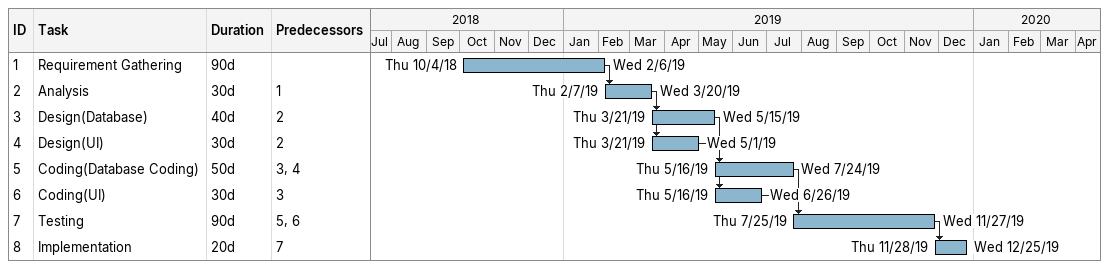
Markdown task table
| ID | Task | Duration | Start | Finish | Predecessors |
|---|---|---|---|---|---|
| 1 | Requirement Gathering | 90d | 2018-10-04 | 2019-02-06 |  |
| 2 | Analysis | 30d | 2019-02-07 | 2019-03-20 | 1 |
| 3 | Design(Database) | 40d | 2019-03-21 | 2019-05-15 | 2 |
| 4 | Design(UI) | 30d | 2019-03-21 | 2019-05-01 | 2 |
| 5 | Coding(Database Coding) | 50d | 2019-05-16 | 2019-07-24 | 3, 4 |
| 6 | Coding(UI) | 30d | 2019-05-16 | 2019-06-26 | 3 |
| 7 | Testing | 90d | 2019-07-25 | 2019-11-27 | 5, 6 |
| 8 | Implementation | 20d | 2019-11-28 | 2019-12-25 | 7 |
